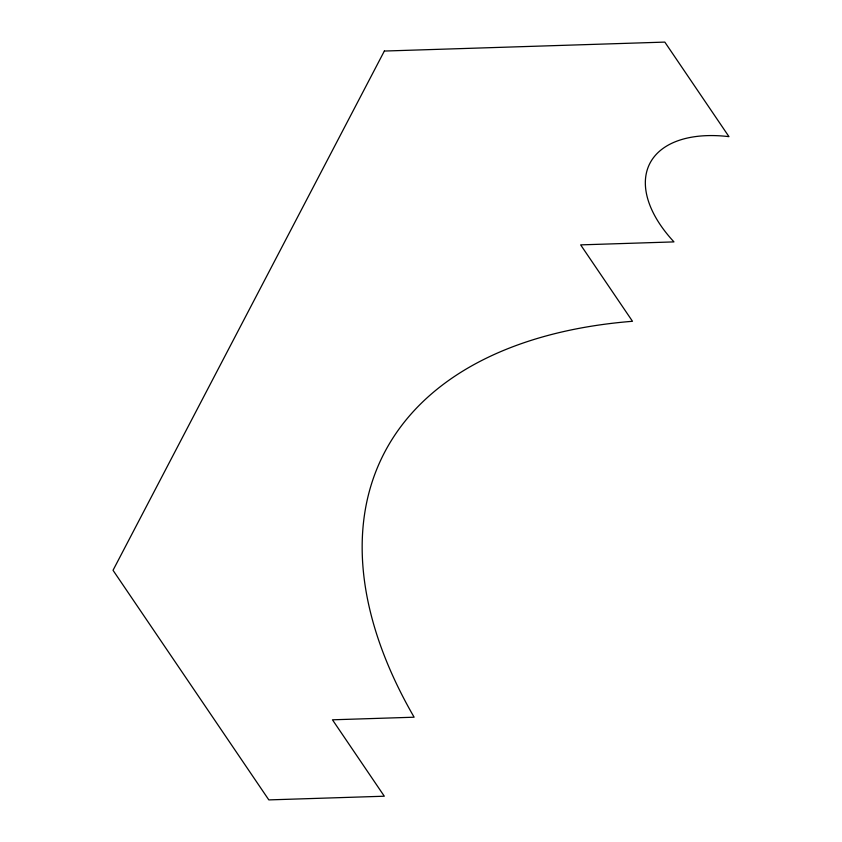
<?xml version="1.0" encoding="UTF-8"?>
<svg xmlns="http://www.w3.org/2000/svg" width="842" height="842" viewBox="0 0 842 842"><rect width="100%" height="100%" fill="white"/><g stroke="black" fill="none" stroke-linecap="round" stroke-linejoin="round"><path stroke-width="1.26" d="M384.352 51.046L113.028 570.287L268.83 799.9L384.31 796.216L332.464 719.805L414.127 717.205A624.227 343.62 26.5 0 1 632.489 321.286L580.654 244.875L673.979 241.896A129.615 71.349 26.5 0 1 728.972 136.646L664.822 42.1L384.352 51.046"/></g></svg>
